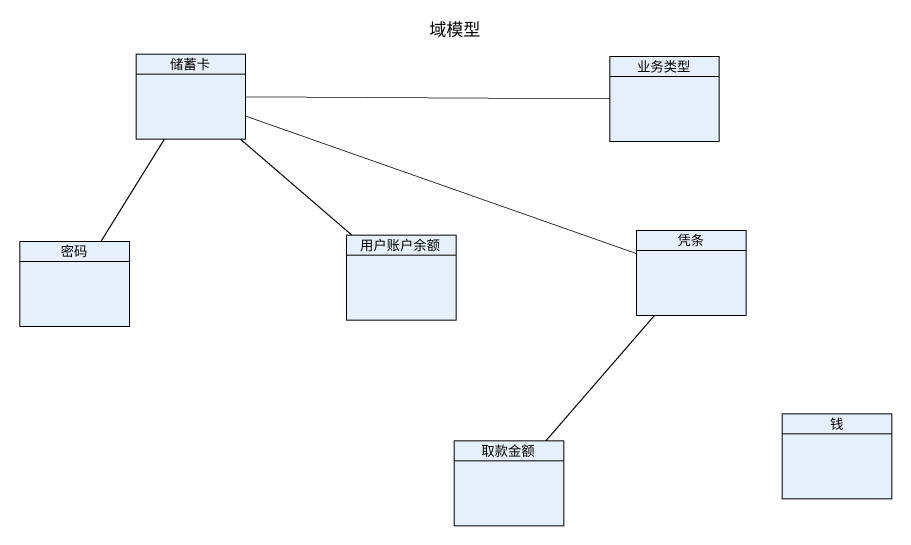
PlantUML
@startuml
title 域模型
hide circle
hide empty members
class 储蓄卡
class 业务类型
class 用户账户余额
class 凭条
class 密码
class 取款金额
class 钱
业务类型 -left- 储蓄卡
用户账户余额 -up- 储蓄卡
凭条 -left- 储蓄卡
凭条 -- 取款金额
密码 -up- 储蓄卡
@enduml
